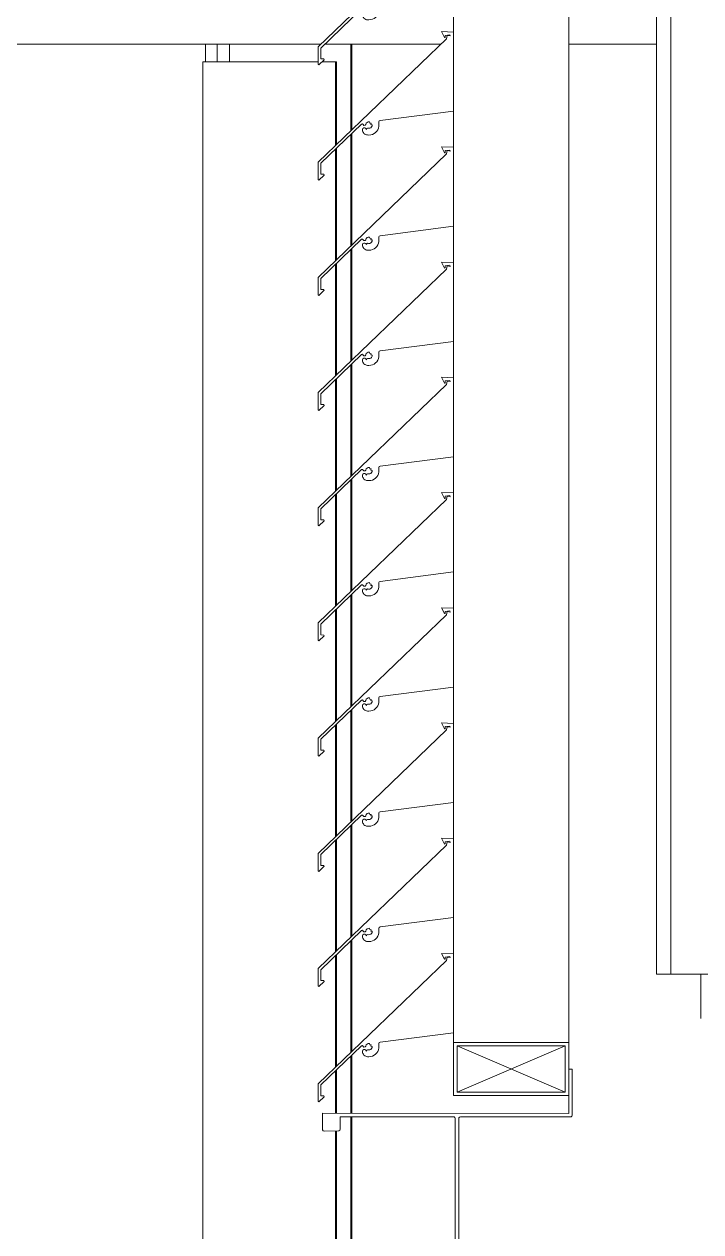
# Model space of a CAD drawing. Header units: millimetres. Extents: x -220592 to 404889, y -217665 to 38245.
# Drawn here: x -985.83 to -982.01, y -1255.59 to -1248.78 of the extents above; entities that cross this region are included whole.
import ezdxf

# ---------------------------------------------------------------- set-up
doc = ezdxf.new("R2010")
doc.units = ezdxf.units.MM
doc.linetypes.add('XKITLINE00', pattern=[0])
doc.layers.add('000 - 0_HIDE_OBJ_FRAMING_DEF_SUB_1', color=1, linetype='Continuous')
doc.layers.add('Part', color=2, linetype='Continuous', lineweight=0)

# ---------------------------------------------------------------- blocks, each defined once
blk = doc.blocks.new('*A13473')
at = {"layer": '000 - 0_HIDE_OBJ_FRAMING_DEF_SUB_1', "linetype": 'XKITLINE00', "lineweight": 0}
blk.add_line((-170.903357, 154.690792), (-170.903357, 154.940805), dxfattribs=at)
blk = doc.blocks.new('*A13996')
at = {"layer": '000 - 0_HIDE_OBJ_FRAMING_DEF_SUB_1', "linetype": 'XKITLINE00', "lineweight": 0}
for p, q in [((-173.697937, 160.088511), (-173.697937, 160.188511)), ((-173.633058, 160.088511), (-173.633058, 160.188511)), ((-173.562852, 160.088511), (-173.562852, 160.188511)), ((-172.87913, 159.699453), (-172.87913, 160.188511)), ((-172.873025, 159.705315), (-172.873025, 160.188511)), ((-173.713199, 147.288511), (-173.713199, 160.088511)), ((-173.713199, 160.088511), (-173.062908, 160.088511)), ((-172.958493, 160.088511), (-173.040701, 160.088511)), ((-172.964598, 159.617389), (-172.964598, 160.088511)), ((-172.958493, 159.62325), (-172.958493, 160.088511)), ((-172.87913, 159.049453), (-172.87913, 159.678347)), ((-172.873025, 159.055315), (-172.873025, 159.684198)), ((-172.964598, 158.967389), (-172.964598, 159.596435)), ((-172.958493, 158.97325), (-172.958493, 159.602286)), ((-172.873025, 158.405315), (-172.873025, 159.034198)), ((-172.87913, 158.399453), (-172.87913, 159.028347)), ((-172.964598, 158.317389), (-172.964598, 158.946435)), ((-172.958493, 158.32325), (-172.958493, 158.952286)), ((-172.87913, 157.749453), (-172.87913, 158.378347)), ((-172.873025, 157.755315), (-172.873025, 158.384198)), ((-172.964598, 157.667389), (-172.964598, 158.296435)), ((-172.958493, 157.67325), (-172.958493, 158.302286)), ((-172.87913, 157.099453), (-172.87913, 157.728347)), ((-172.873025, 157.105315), (-172.873025, 157.734198)), ((-172.964598, 157.017389), (-172.964598, 157.646435)), ((-172.958493, 157.02325), (-172.958493, 157.652286)), ((-172.87913, 156.449453), (-172.87913, 157.078347)), ((-172.873025, 156.455315), (-172.873025, 157.084198)), ((-172.964598, 156.367389), (-172.964598, 156.996435)), ((-172.958493, 156.37325), (-172.958493, 157.002286)), ((-172.87913, 155.799453), (-172.87913, 156.428347)), ((-172.873025, 155.805315), (-172.873025, 156.434198)), ((-172.964598, 155.717389), (-172.964598, 156.346435)), ((-172.958493, 155.72325), (-172.958493, 156.352286)), ((-172.87913, 155.149453), (-172.87913, 155.778347)), ((-172.873025, 155.155315), (-172.873025, 155.784198)), ((-172.964598, 155.067389), (-172.964598, 155.696435)), ((-172.958493, 155.07325), (-172.958493, 155.702286)), ((-172.87913, 154.499453), (-172.87913, 155.128347)), ((-172.873025, 154.505315), (-172.873025, 155.134198)), ((-172.964598, 154.417389), (-172.964598, 155.046435)), ((-172.958493, 154.42325), (-172.958493, 155.052286)), ((-172.87913, 154.156245), (-172.87913, 154.478347)), ((-172.873025, 154.156244), (-172.873025, 154.484198)), ((-172.958493, 154.156259), (-172.958493, 154.402286)), ((-172.964598, 154.15626), (-172.964598, 154.396435)), ((-172.87913, 153.176245), (-172.87913, 154.136174)), ((-172.873025, 153.176244), (-172.873025, 154.136166)), ((-172.964598, 153.256119), (-172.964598, 154.056845)), ((-172.958493, 153.256174), (-172.958493, 154.056899))]:
    blk.add_line(p, q, dxfattribs=at)
blk = doc.blocks.new('*A14013')
at = {"layer": 'Part', "linetype": 'XKITLINE00', "lineweight": 0}
for p, q in [((-171.648652, 154.556249), (-171.648652, 167.756135)), ((-172.298652, 160.256131), (-172.298652, 160.460427)), ((-172.298652, 159.606131), (-172.298652, 159.810427)), ((-172.298652, 158.956131), (-172.298652, 159.160427)), ((-172.298652, 158.306131), (-172.298652, 158.510427)), ((-172.298652, 157.656131), (-172.298652, 157.860427)), ((-172.298652, 157.006131), (-172.298652, 157.210427)), ((-172.298652, 156.356131), (-172.298652, 156.560427)), ((-172.298652, 155.706131), (-172.298652, 155.910427)), ((-172.298652, 155.056131), (-172.298652, 155.260427)), ((-172.298652, 154.556249), (-172.298652, 154.610427))]:
    blk.add_line(p, q, dxfattribs=at)
blk = doc.blocks.new('*A14212')
at = {"layer": '000 - 0_HIDE_OBJ_FRAMING_DEF_SUB_1', "linetype": 'XKITLINE00', "lineweight": 0}
for p, q in [((-171.153485, 182.440805), (-171.153485, 154.940805)), ((-171.073485, 154.940805), (-171.073485, 182.440805)), ((-169.903485, 154.940805), (-171.153485, 154.940805))]:
    blk.add_line(p, q, dxfattribs=at)
blk = doc.blocks.new('*A14213')
at = {"layer": 'Part', "linetype": 'XKITLINE00', "lineweight": 0}
for p, q in [((-172.298462, 160.256123), (-172.366148, 160.258745)), ((-172.366148, 160.258745), (-172.350613, 160.225258)), ((-172.338255, 160.218789), (-173.063377, 159.522543)), ((-172.350613, 160.225258), (-172.34549, 160.22567)), ((-172.34549, 160.22567), (-172.345361, 160.237861)), ((-172.345361, 160.237861), (-172.320378, 160.241001)), ((-172.335358, 160.237332), (-172.338255, 160.218789)), ((-172.335358, 160.237332), (-172.318342, 160.234428)), ((-172.320378, 160.241001), (-172.318342, 160.234428)), ((-172.298455, 159.810453), (-172.298462, 160.256123)), ((-172.712461, 159.757423), (-172.298455, 159.810453)), ((-173.048341, 159.516176), (-172.817326, 159.737579)), ((-172.817326, 159.737579), (-172.812166, 159.738671)), ((-172.810019, 159.712761), (-172.812659, 159.707287)), ((-172.812166, 159.738671), (-172.808512, 159.734044)), ((-172.804875, 159.715998), (-172.810019, 159.712761)), ((-172.808512, 159.734044), (-172.804048, 159.73019)), ((-172.798797, 159.71601), (-172.804875, 159.715998)), ((-172.804048, 159.73019), (-172.798154, 159.730396)), ((-172.793641, 159.712792), (-172.798797, 159.71601)), ((-172.798154, 159.730396), (-172.793971, 159.734553)), ((-172.793971, 159.734553), (-172.790857, 159.742126)), ((-172.790699, 159.70732), (-172.793641, 159.712792)), ((-172.790857, 159.742126), (-172.78619, 159.746913)), ((-172.788669, 159.712301), (-172.790699, 159.70732)), ((-172.783858, 159.714708), (-172.788669, 159.712301)), ((-172.78619, 159.746913), (-172.780114, 159.749703)), ((-172.77794, 159.713803), (-172.783858, 159.714708)), ((-172.780114, 159.749703), (-172.773442, 159.750125)), ((-172.77144, 159.714147), (-172.77794, 159.713803)), ((-172.773442, 159.750125), (-172.77112, 159.742735)), ((-172.765472, 159.716745), (-172.77144, 159.714147)), ((-172.77112, 159.742735), (-172.763955, 159.741791)), ((-172.76079, 159.721267), (-172.765472, 159.716745)), ((-172.763955, 159.741791), (-172.765124, 159.734731)), ((-172.765124, 159.734731), (-172.757418, 159.733625)), ((-172.757988, 159.727141), (-172.76079, 159.721267)), ((-172.757418, 159.733625), (-172.757988, 159.727141)), ((-172.726022, 159.70536), (-172.722024, 159.71479)), ((-172.722024, 159.71479), (-172.719801, 159.724789)), ((-172.720912, 159.745159), (-172.720672, 159.750681)), ((-172.719426, 159.735025), (-172.720912, 159.745159)), ((-172.720672, 159.750681), (-172.717536, 159.755233)), ((-172.719801, 159.724789), (-172.719426, 159.735025)), ((-172.717536, 159.755233), (-172.712461, 159.757423)), ((-172.812659, 159.707287), (-172.812163, 159.699517)), ((-172.812163, 159.699517), (-172.810428, 159.694021)), ((-172.810428, 159.694021), (-172.807674, 159.688958)), ((-172.807674, 159.688958), (-172.804002, 159.684515)), ((-172.804002, 159.684515), (-172.799549, 159.680857)), ((-172.799549, 159.680857), (-172.794479, 159.678117)), ((-172.794479, 159.678117), (-172.788978, 159.676398)), ((-172.788978, 159.676398), (-172.78325, 159.675762)), ((-172.78325, 159.675762), (-172.776451, 159.675664)), ((-172.776451, 159.675664), (-172.766238, 159.676449)), ((-172.766238, 159.676449), (-172.756337, 159.679072)), ((-172.756337, 159.679072), (-172.747074, 159.683445)), ((-172.747074, 159.683445), (-172.738758, 159.689423)), ((-172.738758, 159.689423), (-172.731662, 159.69681)), ((-172.731662, 159.69681), (-172.726022, 159.70536)), ((-173.063377, 159.522543), (-173.062824, 159.423392)), ((-173.047999, 159.45483), (-173.048341, 159.516176)), ((-173.058143, 159.420923), (-173.029494, 159.449812)), ((-173.030579, 159.454733), (-173.047999, 159.45483)), ((-173.029494, 159.449812), (-173.030579, 159.454733)), ((-173.062824, 159.423392), (-173.058143, 159.420923))]:
    blk.add_line(p, q, dxfattribs=at)
blk = doc.blocks.new('*A14214')
at = {"layer": 'Part', "linetype": 'XKITLINE00', "lineweight": 0}
for p, q in [((-172.298462, 160.906123), (-172.366148, 160.908745)), ((-172.366148, 160.908745), (-172.350613, 160.875258)), ((-172.350613, 160.875258), (-172.34549, 160.87567)), ((-172.34549, 160.87567), (-172.345361, 160.887861)), ((-172.345361, 160.887861), (-172.320378, 160.891001)), ((-172.335358, 160.887332), (-172.338255, 160.868789)), ((-172.335358, 160.887332), (-172.318342, 160.884428)), ((-172.320378, 160.891001), (-172.318342, 160.884428)), ((-172.298455, 160.460453), (-172.298462, 160.906123)), ((-172.338255, 160.868789), (-173.063377, 160.172543)), ((-172.790857, 160.392126), (-172.78619, 160.396913)), ((-172.78619, 160.396913), (-172.780114, 160.399703)), ((-172.780114, 160.399703), (-172.773442, 160.400125)), ((-172.773442, 160.400125), (-172.77112, 160.392735)), ((-172.720912, 160.395159), (-172.720672, 160.400681)), ((-172.719426, 160.385025), (-172.720912, 160.395159)), ((-172.720672, 160.400681), (-172.717536, 160.405233)), ((-172.717536, 160.405233), (-172.712461, 160.407423)), ((-172.712461, 160.407423), (-172.298455, 160.460453)), ((-173.048341, 160.166176), (-172.817326, 160.387579)), ((-172.817326, 160.387579), (-172.812166, 160.388671)), ((-172.810019, 160.362761), (-172.812659, 160.357287)), ((-172.812659, 160.357287), (-172.812163, 160.349517)), ((-172.812166, 160.388671), (-172.808512, 160.384044)), ((-172.812163, 160.349517), (-172.810428, 160.344021)), ((-172.810428, 160.344021), (-172.807674, 160.338958)), ((-172.804875, 160.365998), (-172.810019, 160.362761)), ((-172.808512, 160.384044), (-172.804048, 160.38019)), ((-172.807674, 160.338958), (-172.804002, 160.334515)), ((-172.798797, 160.36601), (-172.804875, 160.365998)), ((-172.804048, 160.38019), (-172.798154, 160.380396)), ((-172.804002, 160.334515), (-172.799549, 160.330857)), ((-172.799549, 160.330857), (-172.794479, 160.328117)), ((-172.793641, 160.362792), (-172.798797, 160.36601)), ((-172.798154, 160.380396), (-172.793971, 160.384553)), ((-172.794479, 160.328117), (-172.788978, 160.326398)), ((-172.793971, 160.384553), (-172.790857, 160.392126)), ((-172.790699, 160.35732), (-172.793641, 160.362792)), ((-172.788669, 160.362301), (-172.790699, 160.35732)), ((-172.788978, 160.326398), (-172.78325, 160.325762)), ((-172.783858, 160.364708), (-172.788669, 160.362301)), ((-172.77794, 160.363803), (-172.783858, 160.364708)), ((-172.78325, 160.325762), (-172.776451, 160.325664)), ((-172.77144, 160.364147), (-172.77794, 160.363803)), ((-172.776451, 160.325664), (-172.766238, 160.326449)), ((-172.765472, 160.366745), (-172.77144, 160.364147)), ((-172.77112, 160.392735), (-172.763955, 160.391791)), ((-172.766238, 160.326449), (-172.756337, 160.329072)), ((-172.76079, 160.371267), (-172.765472, 160.366745)), ((-172.763955, 160.391791), (-172.765124, 160.384731)), ((-172.765124, 160.384731), (-172.757418, 160.383625)), ((-172.757988, 160.377141), (-172.76079, 160.371267)), ((-172.757418, 160.383625), (-172.757988, 160.377141)), ((-172.756337, 160.329072), (-172.747074, 160.333445)), ((-172.747074, 160.333445), (-172.738758, 160.339423)), ((-172.738758, 160.339423), (-172.731662, 160.34681)), ((-172.731662, 160.34681), (-172.726022, 160.35536)), ((-172.726022, 160.35536), (-172.722024, 160.36479)), ((-172.722024, 160.36479), (-172.719801, 160.374789)), ((-172.719801, 160.374789), (-172.719426, 160.385025)), ((-173.063377, 160.172543), (-173.062824, 160.073392)), ((-173.047999, 160.10483), (-173.048341, 160.166176)), ((-173.062824, 160.073392), (-173.058143, 160.070923)), ((-173.058143, 160.070923), (-173.029494, 160.099812)), ((-173.030579, 160.104733), (-173.047999, 160.10483)), ((-173.029494, 160.099812), (-173.030579, 160.104733))]:
    blk.add_line(p, q, dxfattribs=at)
blk = doc.blocks.new('*A14263')
at = {"layer": '000 - 0_HIDE_OBJ_FRAMING_DEF_SUB_1', "linetype": 'XKITLINE00', "lineweight": 0}
for p, q in [((-184.211249, 160.188511), (-173.046746, 160.188511)), ((-173.025037, 160.188511), (-172.369788, 160.188511)), ((-171.648652, 160.188511), (-171.153485, 160.188511))]:
    blk.add_line(p, q, dxfattribs=at)
blk = doc.blocks.new('*A14273')
at = {"layer": 'Part', "linetype": 'XKITLINE00', "lineweight": 0}
for p, q in [((-172.338255, 155.018789), (-173.063377, 154.322543)), ((-172.298462, 155.056123), (-172.366148, 155.058745)), ((-172.366148, 155.058745), (-172.350613, 155.025258)), ((-172.350613, 155.025258), (-172.34549, 155.02567)), ((-172.34549, 155.02567), (-172.345361, 155.037861)), ((-172.345361, 155.037861), (-172.320378, 155.041001)), ((-172.335358, 155.037332), (-172.338255, 155.018789)), ((-172.335358, 155.037332), (-172.318342, 155.034428)), ((-172.320378, 155.041001), (-172.318342, 155.034428)), ((-172.298455, 154.610453), (-172.298462, 155.056123)), ((-172.712461, 154.557423), (-172.298455, 154.610453)), ((-173.048341, 154.316176), (-172.817326, 154.537579)), ((-172.817326, 154.537579), (-172.812166, 154.538671)), ((-172.812166, 154.538671), (-172.808512, 154.534044)), ((-172.808512, 154.534044), (-172.804048, 154.53019)), ((-172.798154, 154.530396), (-172.793971, 154.534553)), ((-172.793971, 154.534553), (-172.790857, 154.542126)), ((-172.790857, 154.542126), (-172.78619, 154.546913)), ((-172.78619, 154.546913), (-172.780114, 154.549703)), ((-172.780114, 154.549703), (-172.773442, 154.550125)), ((-172.773442, 154.550125), (-172.77112, 154.542735)), ((-172.77112, 154.542735), (-172.763955, 154.541791)), ((-172.763955, 154.541791), (-172.765124, 154.534731)), ((-172.765124, 154.534731), (-172.757418, 154.533625)), ((-172.720912, 154.545159), (-172.720672, 154.550681)), ((-172.719426, 154.535025), (-172.720912, 154.545159)), ((-172.720672, 154.550681), (-172.717536, 154.555233)), ((-172.719801, 154.524789), (-172.719426, 154.535025)), ((-172.717536, 154.555233), (-172.712461, 154.557423)), ((-172.810019, 154.512761), (-172.812659, 154.507287)), ((-172.812659, 154.507287), (-172.812163, 154.499517)), ((-172.812163, 154.499517), (-172.810428, 154.494021)), ((-172.810428, 154.494021), (-172.807674, 154.488958)), ((-172.804875, 154.515998), (-172.810019, 154.512761)), ((-172.807674, 154.488958), (-172.804002, 154.484515)), ((-172.798797, 154.51601), (-172.804875, 154.515998)), ((-172.804048, 154.53019), (-172.798154, 154.530396)), ((-172.804002, 154.484515), (-172.799549, 154.480857)), ((-172.799549, 154.480857), (-172.794479, 154.478117)), ((-172.793641, 154.512792), (-172.798797, 154.51601)), ((-172.794479, 154.478117), (-172.788978, 154.476398)), ((-172.790699, 154.50732), (-172.793641, 154.512792)), ((-172.788669, 154.512301), (-172.790699, 154.50732)), ((-172.788978, 154.476398), (-172.78325, 154.475762)), ((-172.783858, 154.514708), (-172.788669, 154.512301)), ((-172.77794, 154.513803), (-172.783858, 154.514708)), ((-172.78325, 154.475762), (-172.776451, 154.475664)), ((-172.77144, 154.514147), (-172.77794, 154.513803)), ((-172.776451, 154.475664), (-172.766238, 154.476449)), ((-172.765472, 154.516745), (-172.77144, 154.514147)), ((-172.766238, 154.476449), (-172.756337, 154.479072)), ((-172.76079, 154.521267), (-172.765472, 154.516745)), ((-172.757988, 154.527141), (-172.76079, 154.521267)), ((-172.757418, 154.533625), (-172.757988, 154.527141)), ((-172.756337, 154.479072), (-172.747074, 154.483445)), ((-172.747074, 154.483445), (-172.738758, 154.489423)), ((-172.738758, 154.489423), (-172.731662, 154.49681)), ((-172.731662, 154.49681), (-172.726022, 154.50536)), ((-172.726022, 154.50536), (-172.722024, 154.51479)), ((-172.722024, 154.51479), (-172.719801, 154.524789)), ((-173.063377, 154.322543), (-173.062824, 154.223392)), ((-173.047999, 154.25483), (-173.048341, 154.316176)), ((-173.062824, 154.223392), (-173.058143, 154.220923)), ((-173.058143, 154.220923), (-173.029494, 154.249812)), ((-173.030579, 154.254733), (-173.047999, 154.25483)), ((-173.029494, 154.249812), (-173.030579, 154.254733))]:
    blk.add_line(p, q, dxfattribs=at)
blk = doc.blocks.new('*A14274')
at = {"layer": 'Part', "linetype": 'XKITLINE00', "lineweight": 0}
for p, q in [((-172.298462, 155.706123), (-172.366148, 155.708745)), ((-172.366148, 155.708745), (-172.350613, 155.675258)), ((-172.298455, 155.260453), (-172.298462, 155.706123)), ((-172.338255, 155.668789), (-173.063377, 154.972543)), ((-172.350613, 155.675258), (-172.34549, 155.67567)), ((-172.34549, 155.67567), (-172.345361, 155.687861)), ((-172.345361, 155.687861), (-172.320378, 155.691001)), ((-172.335358, 155.687332), (-172.338255, 155.668789)), ((-172.335358, 155.687332), (-172.318342, 155.684428)), ((-172.320378, 155.691001), (-172.318342, 155.684428)), ((-172.712461, 155.207423), (-172.298455, 155.260453)), ((-173.048341, 154.966176), (-172.817326, 155.187579)), ((-172.817326, 155.187579), (-172.812166, 155.188671)), ((-172.810019, 155.162761), (-172.812659, 155.157287)), ((-172.812659, 155.157287), (-172.812163, 155.149517)), ((-172.812166, 155.188671), (-172.808512, 155.184044)), ((-172.812163, 155.149517), (-172.810428, 155.144021)), ((-172.804875, 155.165998), (-172.810019, 155.162761)), ((-172.808512, 155.184044), (-172.804048, 155.18019)), ((-172.798797, 155.16601), (-172.804875, 155.165998)), ((-172.804048, 155.18019), (-172.798154, 155.180396)), ((-172.793641, 155.162792), (-172.798797, 155.16601)), ((-172.798154, 155.180396), (-172.793971, 155.184553)), ((-172.793971, 155.184553), (-172.790857, 155.192126)), ((-172.790699, 155.15732), (-172.793641, 155.162792)), ((-172.790857, 155.192126), (-172.78619, 155.196913)), ((-172.788669, 155.162301), (-172.790699, 155.15732)), ((-172.783858, 155.164708), (-172.788669, 155.162301)), ((-172.78619, 155.196913), (-172.780114, 155.199703)), ((-172.77794, 155.163803), (-172.783858, 155.164708)), ((-172.780114, 155.199703), (-172.773442, 155.200125)), ((-172.77144, 155.164147), (-172.77794, 155.163803)), ((-172.773442, 155.200125), (-172.77112, 155.192735)), ((-172.765472, 155.166745), (-172.77144, 155.164147)), ((-172.77112, 155.192735), (-172.763955, 155.191791)), ((-172.76079, 155.171267), (-172.765472, 155.166745)), ((-172.763955, 155.191791), (-172.765124, 155.184731)), ((-172.765124, 155.184731), (-172.757418, 155.183625)), ((-172.757988, 155.177141), (-172.76079, 155.171267)), ((-172.757418, 155.183625), (-172.757988, 155.177141)), ((-172.731662, 155.14681), (-172.726022, 155.15536)), ((-172.726022, 155.15536), (-172.722024, 155.16479)), ((-172.722024, 155.16479), (-172.719801, 155.174789)), ((-172.720912, 155.195159), (-172.720672, 155.200681)), ((-172.719426, 155.185025), (-172.720912, 155.195159)), ((-172.720672, 155.200681), (-172.717536, 155.205233)), ((-172.719801, 155.174789), (-172.719426, 155.185025)), ((-172.717536, 155.205233), (-172.712461, 155.207423)), ((-172.810428, 155.144021), (-172.807674, 155.138958)), ((-172.807674, 155.138958), (-172.804002, 155.134515)), ((-172.804002, 155.134515), (-172.799549, 155.130857)), ((-172.799549, 155.130857), (-172.794479, 155.128117)), ((-172.794479, 155.128117), (-172.788978, 155.126398)), ((-172.788978, 155.126398), (-172.78325, 155.125762)), ((-172.78325, 155.125762), (-172.776451, 155.125664)), ((-172.776451, 155.125664), (-172.766238, 155.126449)), ((-172.766238, 155.126449), (-172.756337, 155.129072)), ((-172.756337, 155.129072), (-172.747074, 155.133445)), ((-172.747074, 155.133445), (-172.738758, 155.139423)), ((-172.738758, 155.139423), (-172.731662, 155.14681)), ((-173.063377, 154.972543), (-173.062824, 154.873392)), ((-173.047999, 154.90483), (-173.048341, 154.966176)), ((-173.058143, 154.870923), (-173.029494, 154.899812)), ((-173.030579, 154.904733), (-173.047999, 154.90483)), ((-173.029494, 154.899812), (-173.030579, 154.904733)), ((-173.062824, 154.873392), (-173.058143, 154.870923))]:
    blk.add_line(p, q, dxfattribs=at)
blk = doc.blocks.new('*A14275')
at = {"layer": 'Part', "linetype": 'XKITLINE00', "lineweight": 0}
for p, q in [((-172.338255, 156.318789), (-173.063377, 155.622543)), ((-172.298462, 156.356123), (-172.366148, 156.358745)), ((-172.366148, 156.358745), (-172.350613, 156.325258)), ((-172.350613, 156.325258), (-172.34549, 156.32567)), ((-172.34549, 156.32567), (-172.345361, 156.337861)), ((-172.345361, 156.337861), (-172.320378, 156.341001)), ((-172.335358, 156.337332), (-172.338255, 156.318789)), ((-172.335358, 156.337332), (-172.318342, 156.334428)), ((-172.320378, 156.341001), (-172.318342, 156.334428)), ((-172.298455, 155.910453), (-172.298462, 156.356123)), ((-172.712461, 155.857423), (-172.298455, 155.910453)), ((-173.048341, 155.616176), (-172.817326, 155.837579)), ((-172.817326, 155.837579), (-172.812166, 155.838671)), ((-172.812166, 155.838671), (-172.808512, 155.834044)), ((-172.808512, 155.834044), (-172.804048, 155.83019)), ((-172.804048, 155.83019), (-172.798154, 155.830396)), ((-172.798154, 155.830396), (-172.793971, 155.834553)), ((-172.793971, 155.834553), (-172.790857, 155.842126)), ((-172.790857, 155.842126), (-172.78619, 155.846913)), ((-172.78619, 155.846913), (-172.780114, 155.849703)), ((-172.780114, 155.849703), (-172.773442, 155.850125)), ((-172.773442, 155.850125), (-172.77112, 155.842735)), ((-172.77112, 155.842735), (-172.763955, 155.841791)), ((-172.763955, 155.841791), (-172.765124, 155.834731)), ((-172.765124, 155.834731), (-172.757418, 155.833625)), ((-172.757418, 155.833625), (-172.757988, 155.827141)), ((-172.720912, 155.845159), (-172.720672, 155.850681)), ((-172.719426, 155.835025), (-172.720912, 155.845159)), ((-172.720672, 155.850681), (-172.717536, 155.855233)), ((-172.719801, 155.824789), (-172.719426, 155.835025)), ((-172.717536, 155.855233), (-172.712461, 155.857423)), ((-172.810019, 155.812761), (-172.812659, 155.807287)), ((-172.812659, 155.807287), (-172.812163, 155.799517)), ((-172.812163, 155.799517), (-172.810428, 155.794021)), ((-172.810428, 155.794021), (-172.807674, 155.788958)), ((-172.804875, 155.815998), (-172.810019, 155.812761)), ((-172.807674, 155.788958), (-172.804002, 155.784515)), ((-172.798797, 155.81601), (-172.804875, 155.815998)), ((-172.804002, 155.784515), (-172.799549, 155.780857)), ((-172.799549, 155.780857), (-172.794479, 155.778117)), ((-172.793641, 155.812792), (-172.798797, 155.81601)), ((-172.794479, 155.778117), (-172.788978, 155.776398)), ((-172.790699, 155.80732), (-172.793641, 155.812792)), ((-172.788669, 155.812301), (-172.790699, 155.80732)), ((-172.788978, 155.776398), (-172.78325, 155.775762)), ((-172.783858, 155.814708), (-172.788669, 155.812301)), ((-172.77794, 155.813803), (-172.783858, 155.814708)), ((-172.78325, 155.775762), (-172.776451, 155.775664)), ((-172.77144, 155.814147), (-172.77794, 155.813803)), ((-172.776451, 155.775664), (-172.766238, 155.776449)), ((-172.765472, 155.816745), (-172.77144, 155.814147)), ((-172.766238, 155.776449), (-172.756337, 155.779072)), ((-172.76079, 155.821267), (-172.765472, 155.816745)), ((-172.757988, 155.827141), (-172.76079, 155.821267)), ((-172.756337, 155.779072), (-172.747074, 155.783445)), ((-172.747074, 155.783445), (-172.738758, 155.789423)), ((-172.738758, 155.789423), (-172.731662, 155.79681)), ((-172.731662, 155.79681), (-172.726022, 155.80536)), ((-172.726022, 155.80536), (-172.722024, 155.81479)), ((-172.722024, 155.81479), (-172.719801, 155.824789)), ((-173.063377, 155.622543), (-173.062824, 155.523392)), ((-173.047999, 155.55483), (-173.048341, 155.616176)), ((-173.062824, 155.523392), (-173.058143, 155.520923)), ((-173.058143, 155.520923), (-173.029494, 155.549812)), ((-173.030579, 155.554733), (-173.047999, 155.55483)), ((-173.029494, 155.549812), (-173.030579, 155.554733))]:
    blk.add_line(p, q, dxfattribs=at)
blk = doc.blocks.new('*A14276')
at = {"layer": 'Part', "linetype": 'XKITLINE00', "lineweight": 0}
for p, q in [((-172.298462, 157.006123), (-172.366148, 157.008745)), ((-172.366148, 157.008745), (-172.350613, 156.975258)), ((-172.34549, 156.97567), (-172.345361, 156.987861)), ((-172.345361, 156.987861), (-172.320378, 156.991001)), ((-172.335358, 156.987332), (-172.338255, 156.968789)), ((-172.335358, 156.987332), (-172.318342, 156.984428)), ((-172.320378, 156.991001), (-172.318342, 156.984428)), ((-172.298455, 156.560453), (-172.298462, 157.006123)), ((-172.338255, 156.968789), (-173.063377, 156.272543)), ((-172.350613, 156.975258), (-172.34549, 156.97567)), ((-172.712461, 156.507423), (-172.298455, 156.560453)), ((-173.048341, 156.266176), (-172.817326, 156.487579)), ((-172.817326, 156.487579), (-172.812166, 156.488671)), ((-172.810019, 156.462761), (-172.812659, 156.457287)), ((-172.812659, 156.457287), (-172.812163, 156.449517)), ((-172.812166, 156.488671), (-172.808512, 156.484044)), ((-172.812163, 156.449517), (-172.810428, 156.444021)), ((-172.810428, 156.444021), (-172.807674, 156.438958)), ((-172.804875, 156.465998), (-172.810019, 156.462761)), ((-172.808512, 156.484044), (-172.804048, 156.48019)), ((-172.798797, 156.46601), (-172.804875, 156.465998)), ((-172.804048, 156.48019), (-172.798154, 156.480396)), ((-172.793641, 156.462792), (-172.798797, 156.46601)), ((-172.798154, 156.480396), (-172.793971, 156.484553)), ((-172.793971, 156.484553), (-172.790857, 156.492126)), ((-172.790699, 156.45732), (-172.793641, 156.462792)), ((-172.790857, 156.492126), (-172.78619, 156.496913)), ((-172.788669, 156.462301), (-172.790699, 156.45732)), ((-172.783858, 156.464708), (-172.788669, 156.462301)), ((-172.78619, 156.496913), (-172.780114, 156.499703)), ((-172.77794, 156.463803), (-172.783858, 156.464708)), ((-172.780114, 156.499703), (-172.773442, 156.500125)), ((-172.77144, 156.464147), (-172.77794, 156.463803)), ((-172.773442, 156.500125), (-172.77112, 156.492735)), ((-172.765472, 156.466745), (-172.77144, 156.464147)), ((-172.77112, 156.492735), (-172.763955, 156.491791)), ((-172.76079, 156.471267), (-172.765472, 156.466745)), ((-172.763955, 156.491791), (-172.765124, 156.484731)), ((-172.765124, 156.484731), (-172.757418, 156.483625)), ((-172.757988, 156.477141), (-172.76079, 156.471267)), ((-172.757418, 156.483625), (-172.757988, 156.477141)), ((-172.738758, 156.439423), (-172.731662, 156.44681)), ((-172.731662, 156.44681), (-172.726022, 156.45536)), ((-172.726022, 156.45536), (-172.722024, 156.46479)), ((-172.722024, 156.46479), (-172.719801, 156.474789)), ((-172.720912, 156.495159), (-172.720672, 156.500681)), ((-172.719426, 156.485025), (-172.720912, 156.495159)), ((-172.720672, 156.500681), (-172.717536, 156.505233)), ((-172.719801, 156.474789), (-172.719426, 156.485025)), ((-172.717536, 156.505233), (-172.712461, 156.507423)), ((-172.807674, 156.438958), (-172.804002, 156.434515)), ((-172.804002, 156.434515), (-172.799549, 156.430857)), ((-172.799549, 156.430857), (-172.794479, 156.428117)), ((-172.794479, 156.428117), (-172.788978, 156.426398)), ((-172.788978, 156.426398), (-172.78325, 156.425762)), ((-172.78325, 156.425762), (-172.776451, 156.425664)), ((-172.776451, 156.425664), (-172.766238, 156.426449)), ((-172.766238, 156.426449), (-172.756337, 156.429072)), ((-172.756337, 156.429072), (-172.747074, 156.433445)), ((-172.747074, 156.433445), (-172.738758, 156.439423)), ((-173.063377, 156.272543), (-173.062824, 156.173392)), ((-173.047999, 156.20483), (-173.048341, 156.266176)), ((-173.062824, 156.173392), (-173.058143, 156.170923)), ((-173.058143, 156.170923), (-173.029494, 156.199812)), ((-173.030579, 156.204733), (-173.047999, 156.20483)), ((-173.029494, 156.199812), (-173.030579, 156.204733))]:
    blk.add_line(p, q, dxfattribs=at)
blk = doc.blocks.new('*A14277')
at = {"layer": 'Part', "linetype": 'XKITLINE00', "lineweight": 0}
for p, q in [((-172.298652, 154.256249), (-172.298652, 154.556249)), ((-171.648652, 154.556249), (-172.298652, 154.556249)), ((-172.278652, 154.276249), (-171.668652, 154.536249)), ((-172.278652, 154.536249), (-171.668652, 154.276249)), ((-172.278652, 154.276249), (-172.278652, 154.536249)), ((-172.278652, 154.536249), (-171.668652, 154.536249)), ((-171.668652, 154.536249), (-171.668652, 154.276249)), ((-171.648652, 154.256249), (-171.648652, 154.556249)), ((-171.668652, 154.276249), (-172.278652, 154.276249)), ((-172.298652, 154.256249), (-171.648652, 154.256249))]:
    blk.add_line(p, q, dxfattribs=at)
blk = doc.blocks.new('*A14278')
at = {"layer": 'Part', "linetype": 'XKITLINE00', "lineweight": 0}
for p, q in [((-171.648937, 154.40603), (-171.648981, 154.15603)), ((-171.628937, 154.406027), (-171.648937, 154.40603)), ((-171.628982, 154.146027), (-171.628937, 154.406027)), ((-171.648981, 154.15603), (-173.03898, 154.156273)), ((-173.03898, 154.156273), (-173.038236, 154.062446)), ((-172.938996, 154.066255), (-172.938984, 154.136255)), ((-172.938984, 154.136255), (-172.295157, 154.135382)), ((-172.295157, 154.135382), (-172.29067, 154.131698)), ((-172.29067, 154.131698), (-172.288986, 154.126142)), ((-172.288986, 154.126142), (-172.289912, 153.182315)), ((-172.26915, 153.186138), (-172.268986, 154.126138)), ((-172.268986, 154.126138), (-172.268224, 154.129965)), ((-172.268224, 154.129965), (-172.26454, 154.134452)), ((-172.26454, 154.134452), (-172.258984, 154.136137)), ((-172.258984, 154.136137), (-171.635157, 154.136789)), ((-171.635157, 154.136789), (-171.630669, 154.140471)), ((-171.630669, 154.140471), (-171.628982, 154.146027)), ((-173.038236, 154.062446), (-173.034553, 154.057957)), ((-173.034553, 154.057957), (-173.028998, 154.056271)), ((-173.028998, 154.056271), (-172.945171, 154.057018)), ((-172.945171, 154.057018), (-172.940682, 154.0607)), ((-172.940682, 154.0607), (-172.938996, 154.066255)), ((-173.039139, 153.246273), (-173.039155, 153.156273)), ((-173.037453, 153.251828), (-173.039139, 153.246273)), ((-173.032965, 153.25551), (-173.037453, 153.251828)), ((-172.949138, 153.256257), (-173.032965, 153.25551)), ((-172.943582, 153.254571), (-172.949138, 153.256257)), ((-172.9399, 153.250082), (-172.943582, 153.254571)), ((-172.939152, 153.176255), (-172.9399, 153.250082)), ((-172.299152, 153.176144), (-172.939152, 153.176255)), ((-172.293596, 153.177828), (-172.299152, 153.176144)), ((-172.289912, 153.182315), (-172.293596, 153.177828)), ((-172.267465, 153.180582), (-172.26915, 153.186138)), ((-172.262978, 153.176899), (-172.267465, 153.180582)), ((-171.639152, 153.176028), (-172.262978, 153.176899)), ((-171.633596, 153.174342), (-171.639152, 153.176028)), ((-171.629914, 153.169854), (-171.633596, 153.174342)), ((-173.039155, 153.156273), (-171.649155, 153.15603)), ((-171.649155, 153.15603), (-171.649199, 152.90603)), ((-171.629199, 152.906027), (-171.629914, 153.169854)), ((-171.649199, 152.90603), (-171.629199, 152.906027))]:
    blk.add_line(p, q, dxfattribs=at)
blk = doc.blocks.new('*A14279')
at = {"layer": 'Part', "linetype": 'XKITLINE00', "lineweight": 0}
for p, q in [((-172.338255, 157.618789), (-173.063377, 156.922543)), ((-172.298462, 157.656123), (-172.366148, 157.658745)), ((-172.366148, 157.658745), (-172.350613, 157.625258)), ((-172.350613, 157.625258), (-172.34549, 157.62567)), ((-172.34549, 157.62567), (-172.345361, 157.637861)), ((-172.345361, 157.637861), (-172.320378, 157.641001)), ((-172.335358, 157.637332), (-172.338255, 157.618789)), ((-172.335358, 157.637332), (-172.318342, 157.634428)), ((-172.320378, 157.641001), (-172.318342, 157.634428)), ((-172.298455, 157.210453), (-172.298462, 157.656123)), ((-172.712461, 157.157423), (-172.298455, 157.210453)), ((-173.048341, 156.916176), (-172.817326, 157.137579)), ((-172.817326, 157.137579), (-172.812166, 157.138671)), ((-172.812166, 157.138671), (-172.808512, 157.134044)), ((-172.808512, 157.134044), (-172.804048, 157.13019)), ((-172.804048, 157.13019), (-172.798154, 157.130396)), ((-172.798154, 157.130396), (-172.793971, 157.134553)), ((-172.793971, 157.134553), (-172.790857, 157.142126)), ((-172.790857, 157.142126), (-172.78619, 157.146913)), ((-172.78619, 157.146913), (-172.780114, 157.149703)), ((-172.780114, 157.149703), (-172.773442, 157.150125)), ((-172.773442, 157.150125), (-172.77112, 157.142735)), ((-172.77112, 157.142735), (-172.763955, 157.141791)), ((-172.763955, 157.141791), (-172.765124, 157.134731)), ((-172.765124, 157.134731), (-172.757418, 157.133625)), ((-172.757988, 157.127141), (-172.76079, 157.121267)), ((-172.757418, 157.133625), (-172.757988, 157.127141)), ((-172.722024, 157.11479), (-172.719801, 157.124789)), ((-172.720912, 157.145159), (-172.720672, 157.150681)), ((-172.719426, 157.135025), (-172.720912, 157.145159)), ((-172.720672, 157.150681), (-172.717536, 157.155233)), ((-172.719801, 157.124789), (-172.719426, 157.135025)), ((-172.717536, 157.155233), (-172.712461, 157.157423)), ((-172.810019, 157.112761), (-172.812659, 157.107287)), ((-172.812659, 157.107287), (-172.812163, 157.099517)), ((-172.812163, 157.099517), (-172.810428, 157.094021)), ((-172.810428, 157.094021), (-172.807674, 157.088958)), ((-172.804875, 157.115998), (-172.810019, 157.112761)), ((-172.807674, 157.088958), (-172.804002, 157.084515)), ((-172.798797, 157.11601), (-172.804875, 157.115998)), ((-172.804002, 157.084515), (-172.799549, 157.080857)), ((-172.799549, 157.080857), (-172.794479, 157.078117)), ((-172.793641, 157.112792), (-172.798797, 157.11601)), ((-172.794479, 157.078117), (-172.788978, 157.076398)), ((-172.790699, 157.10732), (-172.793641, 157.112792)), ((-172.788669, 157.112301), (-172.790699, 157.10732)), ((-172.788978, 157.076398), (-172.78325, 157.075762)), ((-172.783858, 157.114708), (-172.788669, 157.112301)), ((-172.77794, 157.113803), (-172.783858, 157.114708)), ((-172.78325, 157.075762), (-172.776451, 157.075664)), ((-172.77144, 157.114147), (-172.77794, 157.113803)), ((-172.776451, 157.075664), (-172.766238, 157.076449)), ((-172.765472, 157.116745), (-172.77144, 157.114147)), ((-172.766238, 157.076449), (-172.756337, 157.079072)), ((-172.76079, 157.121267), (-172.765472, 157.116745)), ((-172.756337, 157.079072), (-172.747074, 157.083445)), ((-172.747074, 157.083445), (-172.738758, 157.089423)), ((-172.738758, 157.089423), (-172.731662, 157.09681)), ((-172.731662, 157.09681), (-172.726022, 157.10536)), ((-172.726022, 157.10536), (-172.722024, 157.11479)), ((-173.063377, 156.922543), (-173.062824, 156.823392)), ((-173.047999, 156.85483), (-173.048341, 156.916176)), ((-173.030579, 156.854733), (-173.047999, 156.85483)), ((-173.029494, 156.849812), (-173.030579, 156.854733)), ((-173.062824, 156.823392), (-173.058143, 156.820923)), ((-173.058143, 156.820923), (-173.029494, 156.849812))]:
    blk.add_line(p, q, dxfattribs=at)
blk = doc.blocks.new('*A14280')
at = {"layer": 'Part', "linetype": 'XKITLINE00', "lineweight": 0}
for p, q in [((-172.298462, 158.306123), (-172.366148, 158.308745)), ((-172.366148, 158.308745), (-172.350613, 158.275258)), ((-172.34549, 158.27567), (-172.345361, 158.287861)), ((-172.345361, 158.287861), (-172.320378, 158.291001)), ((-172.335358, 158.287332), (-172.338255, 158.268789)), ((-172.335358, 158.287332), (-172.318342, 158.284428)), ((-172.320378, 158.291001), (-172.318342, 158.284428)), ((-172.298455, 157.860453), (-172.298462, 158.306123)), ((-172.338255, 158.268789), (-173.063377, 157.572543)), ((-172.350613, 158.275258), (-172.34549, 158.27567)), ((-172.720672, 157.800681), (-172.717536, 157.805233)), ((-172.717536, 157.805233), (-172.712461, 157.807423)), ((-172.712461, 157.807423), (-172.298455, 157.860453)), ((-173.048341, 157.566176), (-172.817326, 157.787579)), ((-172.817326, 157.787579), (-172.812166, 157.788671)), ((-172.810019, 157.762761), (-172.812659, 157.757287)), ((-172.812659, 157.757287), (-172.812163, 157.749517)), ((-172.812166, 157.788671), (-172.808512, 157.784044)), ((-172.812163, 157.749517), (-172.810428, 157.744021)), ((-172.810428, 157.744021), (-172.807674, 157.738958)), ((-172.804875, 157.765998), (-172.810019, 157.762761)), ((-172.808512, 157.784044), (-172.804048, 157.78019)), ((-172.807674, 157.738958), (-172.804002, 157.734515)), ((-172.798797, 157.76601), (-172.804875, 157.765998)), ((-172.804048, 157.78019), (-172.798154, 157.780396)), ((-172.793641, 157.762792), (-172.798797, 157.76601)), ((-172.798154, 157.780396), (-172.793971, 157.784553)), ((-172.793971, 157.784553), (-172.790857, 157.792126)), ((-172.790699, 157.75732), (-172.793641, 157.762792)), ((-172.790857, 157.792126), (-172.78619, 157.796913)), ((-172.788669, 157.762301), (-172.790699, 157.75732)), ((-172.783858, 157.764708), (-172.788669, 157.762301)), ((-172.78619, 157.796913), (-172.780114, 157.799703)), ((-172.77794, 157.763803), (-172.783858, 157.764708)), ((-172.780114, 157.799703), (-172.773442, 157.800125)), ((-172.77144, 157.764147), (-172.77794, 157.763803)), ((-172.773442, 157.800125), (-172.77112, 157.792735)), ((-172.765472, 157.766745), (-172.77144, 157.764147)), ((-172.77112, 157.792735), (-172.763955, 157.791791)), ((-172.76079, 157.771267), (-172.765472, 157.766745)), ((-172.763955, 157.791791), (-172.765124, 157.784731)), ((-172.765124, 157.784731), (-172.757418, 157.783625)), ((-172.757988, 157.777141), (-172.76079, 157.771267)), ((-172.757418, 157.783625), (-172.757988, 157.777141)), ((-172.747074, 157.733445), (-172.738758, 157.739423)), ((-172.738758, 157.739423), (-172.731662, 157.74681)), ((-172.731662, 157.74681), (-172.726022, 157.75536)), ((-172.726022, 157.75536), (-172.722024, 157.76479)), ((-172.722024, 157.76479), (-172.719801, 157.774789)), ((-172.720912, 157.795159), (-172.720672, 157.800681)), ((-172.719426, 157.785025), (-172.720912, 157.795159)), ((-172.719801, 157.774789), (-172.719426, 157.785025)), ((-172.804002, 157.734515), (-172.799549, 157.730857)), ((-172.799549, 157.730857), (-172.794479, 157.728117)), ((-172.794479, 157.728117), (-172.788978, 157.726398)), ((-172.788978, 157.726398), (-172.78325, 157.725762)), ((-172.78325, 157.725762), (-172.776451, 157.725664)), ((-172.776451, 157.725664), (-172.766238, 157.726449)), ((-172.766238, 157.726449), (-172.756337, 157.729072)), ((-172.756337, 157.729072), (-172.747074, 157.733445)), ((-173.063377, 157.572543), (-173.062824, 157.473392)), ((-173.047999, 157.50483), (-173.048341, 157.566176)), ((-173.062824, 157.473392), (-173.058143, 157.470923)), ((-173.058143, 157.470923), (-173.029494, 157.499812)), ((-173.030579, 157.504733), (-173.047999, 157.50483)), ((-173.029494, 157.499812), (-173.030579, 157.504733))]:
    blk.add_line(p, q, dxfattribs=at)
blk = doc.blocks.new('*A14281')
at = {"layer": 'Part', "linetype": 'XKITLINE00', "lineweight": 0}
for p, q in [((-172.338255, 158.918789), (-173.063377, 158.222543)), ((-172.298462, 158.956123), (-172.366148, 158.958745)), ((-172.366148, 158.958745), (-172.350613, 158.925258)), ((-172.350613, 158.925258), (-172.34549, 158.92567)), ((-172.34549, 158.92567), (-172.345361, 158.937861)), ((-172.345361, 158.937861), (-172.320378, 158.941001)), ((-172.335358, 158.937332), (-172.338255, 158.918789)), ((-172.335358, 158.937332), (-172.318342, 158.934428)), ((-172.320378, 158.941001), (-172.318342, 158.934428)), ((-172.298455, 158.510453), (-172.298462, 158.956123)), ((-172.712461, 158.457423), (-172.298455, 158.510453)), ((-173.048341, 158.216176), (-172.817326, 158.437579)), ((-172.817326, 158.437579), (-172.812166, 158.438671)), ((-172.812166, 158.438671), (-172.808512, 158.434044)), ((-172.808512, 158.434044), (-172.804048, 158.43019)), ((-172.804048, 158.43019), (-172.798154, 158.430396)), ((-172.798154, 158.430396), (-172.793971, 158.434553)), ((-172.793971, 158.434553), (-172.790857, 158.442126)), ((-172.790857, 158.442126), (-172.78619, 158.446913)), ((-172.78619, 158.446913), (-172.780114, 158.449703)), ((-172.780114, 158.449703), (-172.773442, 158.450125)), ((-172.773442, 158.450125), (-172.77112, 158.442735)), ((-172.77112, 158.442735), (-172.763955, 158.441791)), ((-172.76079, 158.421267), (-172.765472, 158.416745)), ((-172.763955, 158.441791), (-172.765124, 158.434731)), ((-172.765124, 158.434731), (-172.757418, 158.433625)), ((-172.757988, 158.427141), (-172.76079, 158.421267)), ((-172.757418, 158.433625), (-172.757988, 158.427141)), ((-172.722024, 158.41479), (-172.719801, 158.424789)), ((-172.720912, 158.445159), (-172.720672, 158.450681)), ((-172.719426, 158.435025), (-172.720912, 158.445159)), ((-172.720672, 158.450681), (-172.717536, 158.455233)), ((-172.719801, 158.424789), (-172.719426, 158.435025)), ((-172.717536, 158.455233), (-172.712461, 158.457423)), ((-172.810019, 158.412761), (-172.812659, 158.407287)), ((-172.812659, 158.407287), (-172.812163, 158.399517)), ((-172.812163, 158.399517), (-172.810428, 158.394021)), ((-172.810428, 158.394021), (-172.807674, 158.388958)), ((-172.804875, 158.415998), (-172.810019, 158.412761)), ((-172.807674, 158.388958), (-172.804002, 158.384515)), ((-172.798797, 158.41601), (-172.804875, 158.415998)), ((-172.804002, 158.384515), (-172.799549, 158.380857)), ((-172.799549, 158.380857), (-172.794479, 158.378117)), ((-172.793641, 158.412792), (-172.798797, 158.41601)), ((-172.794479, 158.378117), (-172.788978, 158.376398)), ((-172.790699, 158.40732), (-172.793641, 158.412792)), ((-172.788669, 158.412301), (-172.790699, 158.40732)), ((-172.788978, 158.376398), (-172.78325, 158.375762)), ((-172.783858, 158.414708), (-172.788669, 158.412301)), ((-172.77794, 158.413803), (-172.783858, 158.414708)), ((-172.78325, 158.375762), (-172.776451, 158.375664)), ((-172.77144, 158.414147), (-172.77794, 158.413803)), ((-172.776451, 158.375664), (-172.766238, 158.376449)), ((-172.765472, 158.416745), (-172.77144, 158.414147)), ((-172.766238, 158.376449), (-172.756337, 158.379072)), ((-172.756337, 158.379072), (-172.747074, 158.383445)), ((-172.747074, 158.383445), (-172.738758, 158.389423)), ((-172.738758, 158.389423), (-172.731662, 158.39681)), ((-172.731662, 158.39681), (-172.726022, 158.40536)), ((-172.726022, 158.40536), (-172.722024, 158.41479)), ((-173.063377, 158.222543), (-173.062824, 158.123392)), ((-173.047999, 158.15483), (-173.048341, 158.216176)), ((-173.058143, 158.120923), (-173.029494, 158.149812)), ((-173.030579, 158.154733), (-173.047999, 158.15483)), ((-173.029494, 158.149812), (-173.030579, 158.154733)), ((-173.062824, 158.123392), (-173.058143, 158.120923))]:
    blk.add_line(p, q, dxfattribs=at)
blk = doc.blocks.new('*A14282')
at = {"layer": 'Part', "linetype": 'XKITLINE00', "lineweight": 0}
for p, q in [((-172.298462, 159.606123), (-172.366148, 159.608745)), ((-172.366148, 159.608745), (-172.350613, 159.575258)), ((-172.34549, 159.57567), (-172.345361, 159.587861)), ((-172.345361, 159.587861), (-172.320378, 159.591001)), ((-172.335358, 159.587332), (-172.338255, 159.568789)), ((-172.335358, 159.587332), (-172.318342, 159.584428)), ((-172.320378, 159.591001), (-172.318342, 159.584428)), ((-172.298455, 159.160453), (-172.298462, 159.606123)), ((-172.338255, 159.568789), (-173.063377, 158.872543)), ((-172.350613, 159.575258), (-172.34549, 159.57567)), ((-172.78619, 159.096913), (-172.780114, 159.099703)), ((-172.780114, 159.099703), (-172.773442, 159.100125)), ((-172.773442, 159.100125), (-172.77112, 159.092735)), ((-172.720912, 159.095159), (-172.720672, 159.100681)), ((-172.720672, 159.100681), (-172.717536, 159.105233)), ((-172.717536, 159.105233), (-172.712461, 159.107423)), ((-172.712461, 159.107423), (-172.298455, 159.160453)), ((-173.048341, 158.866176), (-172.817326, 159.087579)), ((-172.817326, 159.087579), (-172.812166, 159.088671)), ((-172.810019, 159.062761), (-172.812659, 159.057287)), ((-172.812659, 159.057287), (-172.812163, 159.049517)), ((-172.812166, 159.088671), (-172.808512, 159.084044)), ((-172.812163, 159.049517), (-172.810428, 159.044021)), ((-172.810428, 159.044021), (-172.807674, 159.038958)), ((-172.804875, 159.065998), (-172.810019, 159.062761)), ((-172.808512, 159.084044), (-172.804048, 159.08019)), ((-172.807674, 159.038958), (-172.804002, 159.034515)), ((-172.798797, 159.06601), (-172.804875, 159.065998)), ((-172.804048, 159.08019), (-172.798154, 159.080396)), ((-172.804002, 159.034515), (-172.799549, 159.030857)), ((-172.793641, 159.062792), (-172.798797, 159.06601)), ((-172.798154, 159.080396), (-172.793971, 159.084553)), ((-172.793971, 159.084553), (-172.790857, 159.092126)), ((-172.790699, 159.05732), (-172.793641, 159.062792)), ((-172.790857, 159.092126), (-172.78619, 159.096913)), ((-172.788669, 159.062301), (-172.790699, 159.05732)), ((-172.783858, 159.064708), (-172.788669, 159.062301)), ((-172.77794, 159.063803), (-172.783858, 159.064708)), ((-172.77144, 159.064147), (-172.77794, 159.063803)), ((-172.765472, 159.066745), (-172.77144, 159.064147)), ((-172.77112, 159.092735), (-172.763955, 159.091791)), ((-172.76079, 159.071267), (-172.765472, 159.066745)), ((-172.763955, 159.091791), (-172.765124, 159.084731)), ((-172.765124, 159.084731), (-172.757418, 159.083625)), ((-172.757988, 159.077141), (-172.76079, 159.071267)), ((-172.757418, 159.083625), (-172.757988, 159.077141)), ((-172.756337, 159.029072), (-172.747074, 159.033445)), ((-172.747074, 159.033445), (-172.738758, 159.039423)), ((-172.738758, 159.039423), (-172.731662, 159.04681)), ((-172.731662, 159.04681), (-172.726022, 159.05536)), ((-172.726022, 159.05536), (-172.722024, 159.06479)), ((-172.722024, 159.06479), (-172.719801, 159.074789)), ((-172.719426, 159.085025), (-172.720912, 159.095159)), ((-172.719801, 159.074789), (-172.719426, 159.085025)), ((-172.799549, 159.030857), (-172.794479, 159.028117)), ((-172.794479, 159.028117), (-172.788978, 159.026398)), ((-172.788978, 159.026398), (-172.78325, 159.025762)), ((-172.78325, 159.025762), (-172.776451, 159.025664)), ((-172.776451, 159.025664), (-172.766238, 159.026449)), ((-172.766238, 159.026449), (-172.756337, 159.029072)), ((-173.063377, 158.872543), (-173.062824, 158.773392)), ((-173.047999, 158.80483), (-173.048341, 158.866176)), ((-173.062824, 158.773392), (-173.058143, 158.770923)), ((-173.058143, 158.770923), (-173.029494, 158.799812)), ((-173.030579, 158.804733), (-173.047999, 158.80483)), ((-173.029494, 158.799812), (-173.030579, 158.804733))]:
    blk.add_line(p, q, dxfattribs=at)

msp = doc.modelspace()

# ---------------------------------------------------------------- block references
at = {"lineweight": 0}
for name in ['*A13473', '*A14212', '*A14013', '*A14263', '*A14214', '*A14213', '*A13996', '*A14282', '*A14281', '*A14280', '*A14279', '*A14276', '*A14275', '*A14274', '*A14273', '*A14277', '*A14278']:
    msp.add_blockref(name, (-811.109, -1409.08), dxfattribs=at)

doc.saveas('drawing.dxf')
